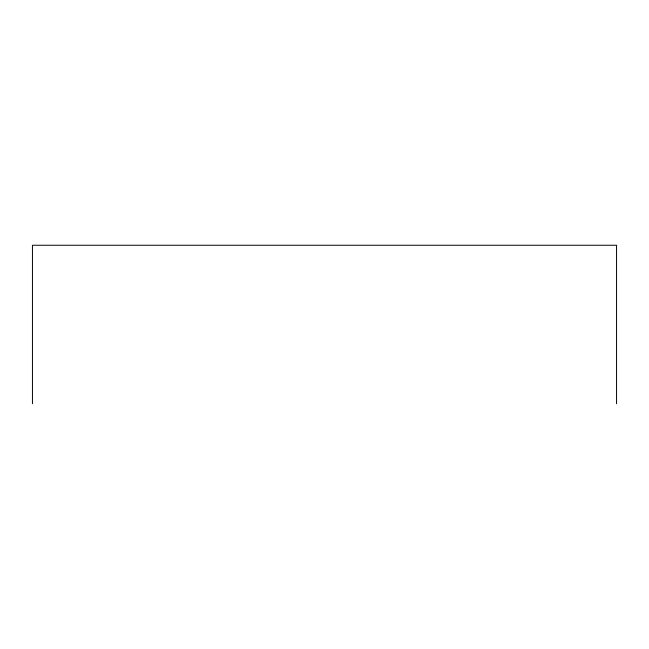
<?xml version="1.0" encoding="UTF-8"?>
<svg xmlns="http://www.w3.org/2000/svg" width="649" height="649" viewBox="0 0 649 649"><rect width="100%" height="100%" fill="white"/><g stroke="black" fill="none" stroke-linecap="round" stroke-linejoin="round"><path stroke-width="0.97" d="M616.55 403.751L616.55 245.249L32.45 245.249L32.45 403.751"/></g></svg>
